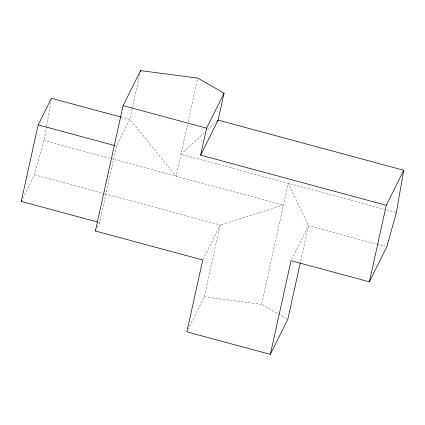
<?xml version="1.0" encoding="UTF-8"?>
<svg xmlns="http://www.w3.org/2000/svg" width="425" height="425" viewBox="0 0 425 425"><rect width="100%" height="100%" fill="white"/><g stroke="black" fill="none" stroke-linecap="round" stroke-linejoin="round"><path stroke-width="0.32" stroke-dasharray="2.12 1.59" d="M22.722 198.459L34.515 174.808L44.046 140.484L46.431 126.847M46.543 126.198L51.319 98.929M97.086 227.625L99.599 222.583L116.514 146.057L129.779 119.446L132.053 109.167M132.191 108.524L139.862 73.823M187.478 124.594L176.083 176.157L129.779 119.446L121.497 117.21M188.052 122.012L197.752 78.115M187.977 329.598L204.313 296.831L220.192 224.979L283.395 205.153L44.046 140.484M286.641 318.729L261.476 304.332L288.23 183.287L308.497 225.664L300.353 262.507M203.017 259.425L220.192 224.979L104.943 193.837M291.603 259.553L308.497 225.664L376.64 244.077M204.154 132.94L180.917 154.291L396.366 212.5M207.411 129.949L216.702 121.407M204.313 296.831L261.476 304.332M115.239 145.711L116.514 146.057M377.278 244.248L385.56 246.484M34.515 174.808L104.306 193.667M98.324 222.243L99.599 222.583"/><path stroke-width="0.64" d="M403.75 170.287L396.366 212.5L386.835 246.829L369.378 281.839L291.04 260.674L270.332 354.392L186.857 331.84L202.741 259.988L95.407 230.988L123.117 105.618L140.574 70.608L197.752 78.115L224.06 93.165L218.099 120.126L200.643 155.136L386.293 205.296L403.75 170.287L218.099 120.126L217.17 120.982M97.686 222.068L21.25 201.418L38.165 124.886L51.43 98.281L120.859 117.04M140.287 71.894L140.574 70.608M200.643 155.136L206.603 128.175L224.06 93.165M300.209 263.149L287.783 319.382L270.332 354.392M369.378 281.839L386.293 205.296M21.25 201.418L21.84 200.233M95.407 230.988L95.97 229.867M123.117 105.618L206.603 128.175M38.165 124.886L114.601 145.536"/></g></svg>
